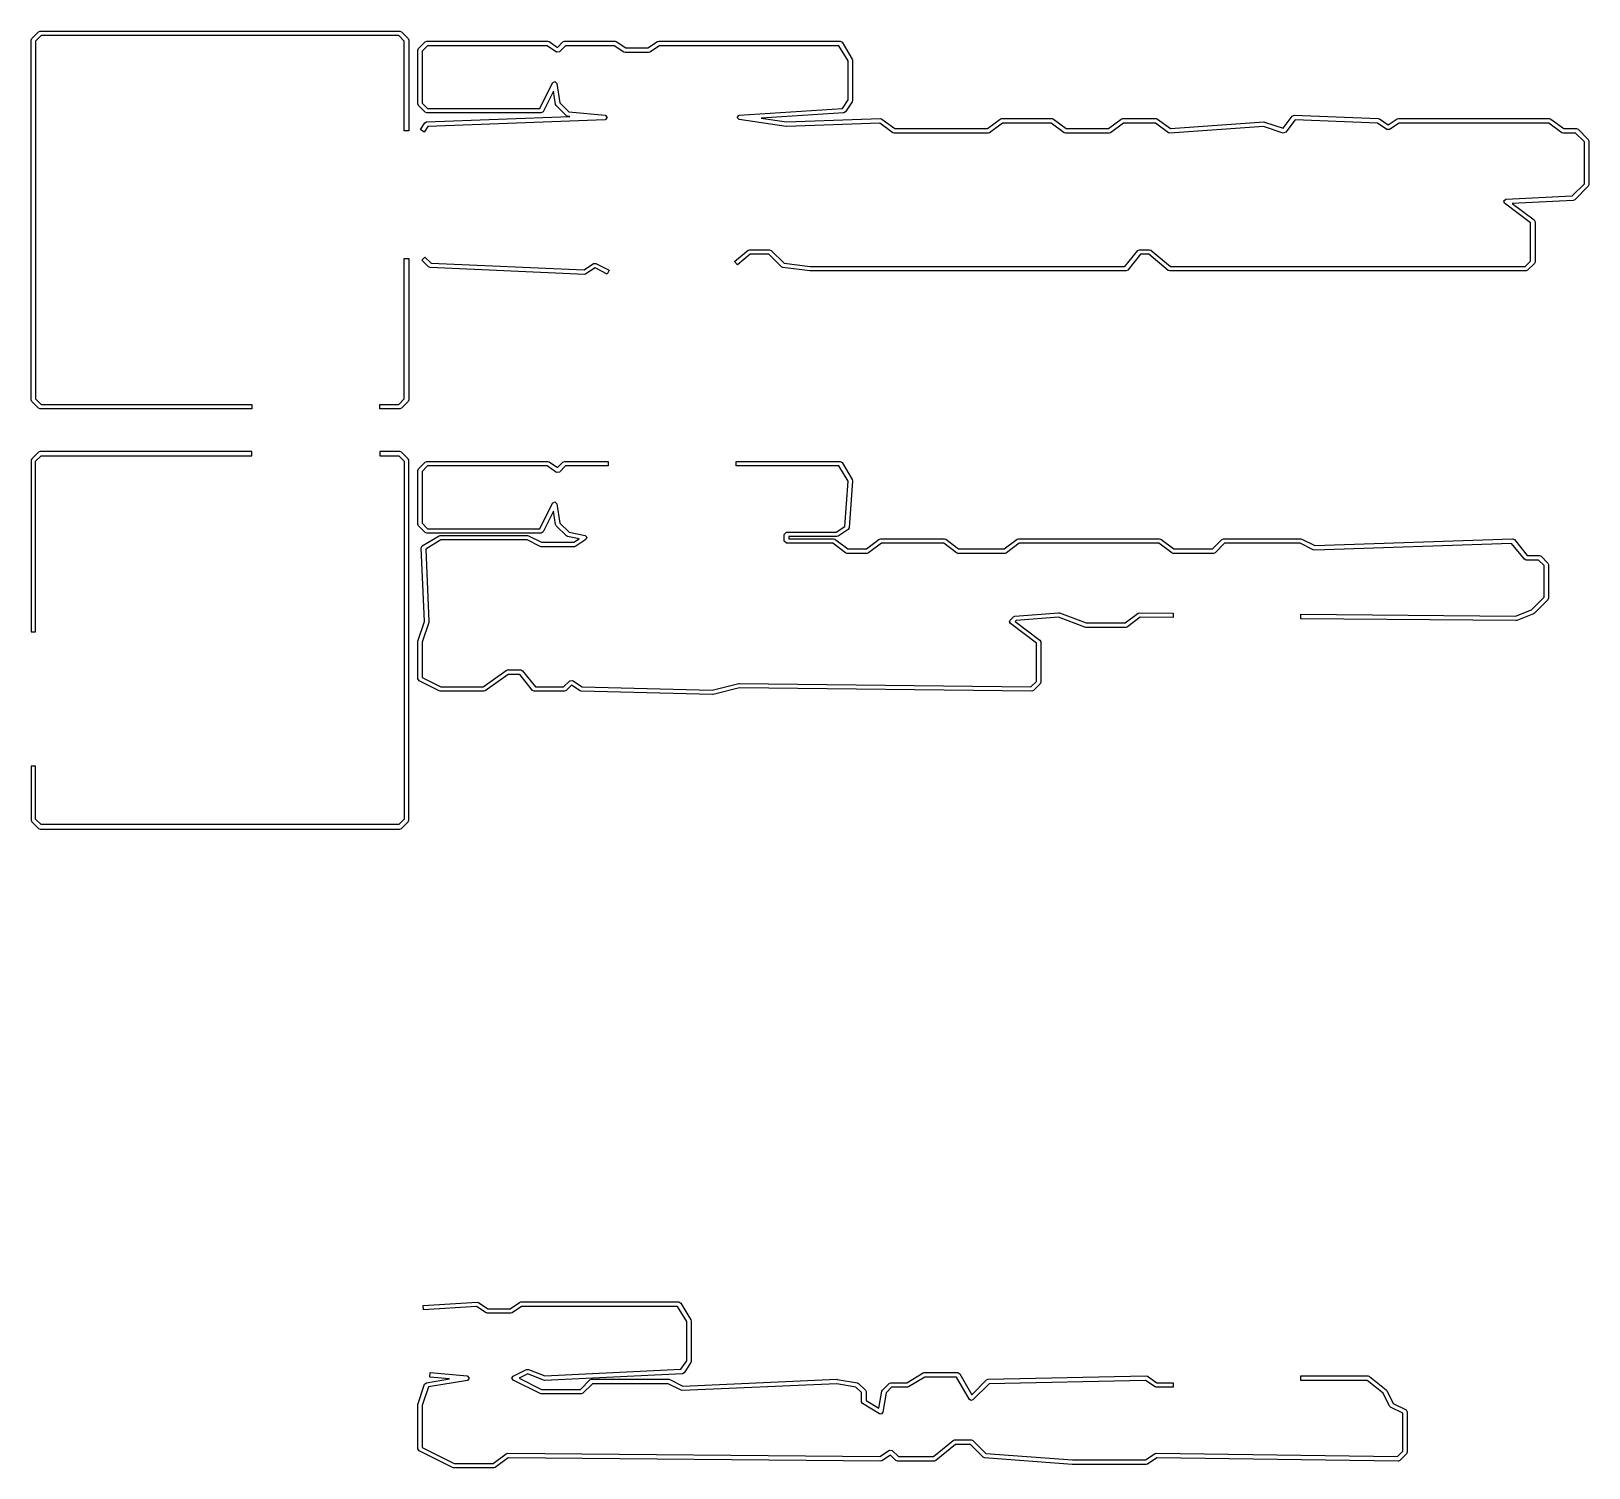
# Model space of a CAD drawing. Extents: x 0 to 5.47, y 0 to 5.05.
import ezdxf

# ---------------------------------------------------------------- set-up
doc = ezdxf.new("R2010")
doc.units = 0
doc.layers.get('0').update_dxf_attribs({"linetype": 'CONTINUOUS'})

msp = doc.modelspace()

# ---------------------------------------------------------------- linework, layer by layer
at = {"color": 160}
for p, q in [((0.0023, 5.0213), (0.0259, 5.0449)), ((0.0259, 5.0449), (0.0315, 5.0473)), ((0.0315, 5.0473), (1.2953, 5.0473)), ((1.2953, 5.0473), (1.3008, 5.0449)), ((1.3008, 5.0449), (1.3244, 5.0213)), ((0, 5.0157), (0.0023, 5.0213)), ((0, 3.752), (0, 5.0157)), ((0.0347, 5.0315), (0.0158, 5.0125)), ((0.0158, 5.0125), (0.0158, 3.7552)), ((1.292, 5.0315), (0.0347, 5.0315)), ((1.311, 5.0125), (1.292, 5.0315)), ((1.311, 4.6968), (1.311, 5.0125)), ((1.3244, 5.0213), (1.3268, 5.0157)), ((1.3268, 5.0157), (1.3268, 4.6968)), ((1.3582, 4.9803), (1.3606, 4.9859)), ((1.3582, 4.7914), (1.3582, 4.9803)), ((1.3606, 4.9859), (1.3842, 5.0095)), ((1.393, 4.996), (1.374, 4.9771)), ((1.3842, 5.0095), (1.3898, 5.0118)), ((1.3898, 5.0118), (1.8149, 5.0118)), ((1.8126, 4.996), (1.393, 4.996)), ((1.846, 4.9737), (1.8126, 4.996)), ((1.8149, 5.0118), (1.8193, 5.0105)), ((1.8193, 5.0105), (1.8494, 4.9904)), ((1.8494, 4.9904), (1.8684, 5.0095)), ((1.8773, 4.996), (1.856, 4.9747)), ((1.8684, 5.0095), (1.874, 5.0118)), ((1.874, 5.0118), (2.0512, 5.0118)), ((2.0488, 4.996), (1.8773, 4.996)), ((2.0823, 4.9737), (2.0488, 4.996)), ((2.0512, 5.0118), (2.0556, 5.0105)), ((2.0556, 5.0105), (2.089, 4.9882)), ((2.089, 4.9882), (2.1669, 4.9882)), ((2.1669, 4.9882), (2.2004, 5.0105)), ((2.2071, 4.996), (2.1737, 4.9737)), ((2.2004, 5.0105), (2.2047, 5.0118)), ((2.2047, 5.0118), (2.8425, 5.0118)), ((2.8381, 4.996), (2.2071, 4.996)), ((2.8701, 4.9427), (2.8381, 4.996)), ((2.8425, 5.0118), (2.8493, 5.008)), ((2.8493, 5.008), (2.8847, 4.9489)), ((1.374, 4.9771), (1.374, 4.7946)), ((1.856, 4.9747), (1.846, 4.9737)), ((2.0866, 4.9724), (2.0823, 4.9737)), ((2.1693, 4.9724), (2.0866, 4.9724)), ((2.1737, 4.9737), (2.1693, 4.9724)), ((2.8701, 4.8056), (2.8701, 4.9427)), ((2.8847, 4.9489), (2.8858, 4.9449)), ((2.8858, 4.9449), (2.8858, 4.8032)), ((1.7865, 4.7756), (1.8315, 4.8657)), ((1.8348, 4.837), (1.7983, 4.7642)), ((1.8315, 4.8657), (1.8397, 4.87)), ((1.8426, 4.79), (1.8348, 4.837)), ((1.8397, 4.87), (1.8464, 4.8635)), ((1.8464, 4.8635), (1.8578, 4.7951)), ((1.3606, 4.7858), (1.3582, 4.7914)), ((1.3842, 4.7621), (1.3606, 4.7858)), ((1.374, 4.7946), (1.393, 4.7756)), ((1.3898, 4.7598), (1.3842, 4.7621)), ((1.393, 4.7756), (1.7865, 4.7756)), ((1.7983, 4.7642), (1.7913, 4.7598)), ((1.8448, 4.7858), (1.8426, 4.79)), ((1.8803, 4.7503), (1.8448, 4.7858)), ((1.8578, 4.7951), (1.8894, 4.7635)), ((1.8894, 4.7635), (2.0165, 4.752)), ((2.4877, 4.752), (2.8499, 4.7753)), ((2.8499, 4.7753), (2.8701, 4.8056)), ((2.8608, 4.7633), (2.8548, 4.7598)), ((2.8845, 4.7988), (2.8608, 4.7633)), ((2.8858, 4.8032), (2.8845, 4.7988)), ((1.3675, 4.7012), (1.3833, 4.7248)), ((1.3941, 4.7127), (1.3806, 4.6925)), ((1.3833, 4.7248), (1.3895, 4.7283)), ((1.3895, 4.7283), (1.893, 4.7473)), ((1.7913, 4.7598), (1.3898, 4.7598)), ((2.0161, 4.7362), (1.3941, 4.7127)), ((1.8851, 4.748), (1.8803, 4.7503)), ((1.893, 4.7473), (1.8851, 4.748)), ((2.0236, 4.7439), (2.0161, 4.7362)), ((2.0165, 4.752), (2.0236, 4.7439)), ((2.4803, 4.7444), (2.4877, 4.752)), ((2.4871, 4.7363), (2.4803, 4.7444)), ((2.6524, 4.7127), (2.4871, 4.7363)), ((2.8548, 4.7598), (2.5646, 4.7411)), ((2.5646, 4.7411), (2.654, 4.7283)), ((2.6538, 4.7126), (2.6524, 4.7127)), ((2.9818, 4.7243), (2.6538, 4.7126)), ((2.654, 4.7283), (2.9839, 4.7401)), ((3.0267, 4.6905), (2.9818, 4.7243)), ((2.9839, 4.7401), (2.989, 4.7386)), ((2.989, 4.7386), (3.0341, 4.7047)), ((3.3596, 4.7047), (3.4047, 4.7386)), ((3.4121, 4.7244), (3.3669, 4.6905)), ((3.4047, 4.7386), (3.4094, 4.7401)), ((3.4094, 4.7401), (3.5866, 4.7401)), ((3.584, 4.7244), (3.4121, 4.7244)), ((3.6291, 4.6905), (3.584, 4.7244)), ((3.5866, 4.7401), (3.5913, 4.7386)), ((3.5913, 4.7386), (3.6364, 4.7047)), ((3.7848, 4.7047), (3.8299, 4.7386)), ((3.8372, 4.7244), (3.7921, 4.6905)), ((3.8299, 4.7386), (3.8346, 4.7401)), ((3.8346, 4.7401), (3.9527, 4.7401)), ((3.9501, 4.7244), (3.8372, 4.7244)), ((3.9953, 4.6905), (3.9501, 4.7244)), ((3.9527, 4.7401), (3.9575, 4.7386)), ((3.9575, 4.7386), (4.0023, 4.7049)), ((4.3297, 4.7125), (4.0005, 4.689)), ((4.0023, 4.7049), (4.3301, 4.7283)), ((4.3991, 4.6894), (4.3297, 4.7125)), ((4.3301, 4.7283), (4.3332, 4.7279)), ((4.3332, 4.7279), (4.3986, 4.7061)), ((4.3986, 4.7061), (4.4307, 4.7488)), ((4.4408, 4.7361), (4.4079, 4.6921)), ((4.4307, 4.7488), (4.4373, 4.752)), ((4.4373, 4.752), (4.7326, 4.7401)), ((4.7298, 4.7245), (4.4408, 4.7361)), ((4.7633, 4.7021), (4.7298, 4.7245)), ((4.7326, 4.7401), (4.7367, 4.7388)), ((4.7367, 4.7388), (4.7677, 4.7181)), ((4.7677, 4.7181), (4.7988, 4.7388)), ((4.8056, 4.7244), (4.7721, 4.7021)), ((4.7988, 4.7388), (4.8032, 4.7401)), ((4.8032, 4.7401), (5.3346, 4.7401)), ((5.332, 4.7244), (4.8056, 4.7244)), ((5.3772, 4.6905), (5.332, 4.7244)), ((5.3346, 4.7401), (5.3394, 4.7386)), ((5.3394, 4.7386), (5.3845, 4.7047)), ((1.3268, 4.6968), (1.311, 4.6968)), ((1.3806, 4.6925), (1.3675, 4.7012)), ((3.0315, 4.689), (3.0267, 4.6905)), ((3.3622, 4.689), (3.0315, 4.689)), ((3.0341, 4.7047), (3.3596, 4.7047)), ((3.3669, 4.6905), (3.3622, 4.689)), ((3.6338, 4.689), (3.6291, 4.6905)), ((3.7874, 4.689), (3.6338, 4.689)), ((3.6364, 4.7047), (3.7848, 4.7047)), ((3.7921, 4.6905), (3.7874, 4.689)), ((4.0005, 4.689), (3.9953, 4.6905)), ((4.4079, 4.6921), (4.3991, 4.6894)), ((4.7721, 4.7021), (4.7633, 4.7021)), ((5.3819, 4.689), (5.3772, 4.6905)), ((5.4259, 4.689), (5.3819, 4.689)), ((5.3845, 4.7047), (5.4291, 4.7047)), ((5.4566, 4.6582), (5.4259, 4.689)), ((5.4291, 4.7047), (5.4347, 4.7024)), ((5.4347, 4.7024), (5.4701, 4.667)), ((5.4566, 4.5111), (5.4566, 4.6582)), ((5.4701, 4.667), (5.4724, 4.6614)), ((5.4724, 4.6614), (5.4724, 4.5079)), ((5.4139, 4.4683), (5.4566, 4.5111)), ((5.4701, 4.5023), (5.4229, 4.455)), ((5.4724, 4.5079), (5.4701, 4.5023)), ((5.1736, 4.4511), (5.1807, 4.4566)), ((5.1764, 4.4425), (5.1736, 4.4511)), ((5.2677, 4.374), (5.1764, 4.4425)), ((5.1807, 4.4566), (5.4139, 4.4683)), ((5.4177, 4.4527), (5.2032, 4.442)), ((5.2032, 4.442), (5.2803, 4.3842)), ((5.4229, 4.455), (5.4177, 4.4527)), ((5.2803, 4.3842), (5.2835, 4.3779)), ((5.2677, 4.2395), (5.2677, 4.374)), ((5.2835, 4.3779), (5.2835, 4.2362)), ((2.4714, 4.2384), (2.5186, 4.2777)), ((2.5186, 4.2777), (2.5236, 4.2795)), ((2.5236, 4.2795), (2.5945, 4.2795)), ((2.5945, 4.2795), (2.6, 4.2772)), ((2.6, 4.2772), (2.6454, 4.2319)), ((3.8427, 4.2204), (3.8875, 4.2765)), ((3.8875, 4.2765), (3.8937, 4.2795)), ((3.8937, 4.2795), (3.9291, 4.2795)), ((3.9291, 4.2795), (3.9342, 4.2777)), ((3.9342, 4.2777), (4.0028, 4.2204)), ((1.311, 3.7552), (1.311, 4.248)), ((1.311, 4.248), (1.3268, 4.248)), ((1.3268, 4.248), (1.3268, 3.752)), ((1.3724, 4.2425), (1.3835, 4.2536)), ((1.396, 4.2188), (1.3724, 4.2425)), ((1.3835, 4.2536), (1.4049, 4.2321)), ((1.4013, 4.2165), (1.396, 4.2188)), ((1.9446, 4.1929), (1.4013, 4.2165)), ((1.4049, 4.2321), (1.9426, 4.2088)), ((1.9426, 4.2088), (1.976, 4.231)), ((1.9809, 4.2153), (1.9492, 4.1942)), ((1.976, 4.231), (1.9838, 4.2314)), ((2.024, 4.1937), (1.9809, 4.2153)), ((1.9838, 4.2314), (2.0311, 4.2078)), ((2.4814, 4.2263), (2.4714, 4.2384)), ((2.5265, 4.2637), (2.4814, 4.2263)), ((2.5912, 4.2637), (2.5265, 4.2637)), ((2.6362, 4.2188), (2.5912, 4.2637)), ((2.6407, 4.2166), (2.6362, 4.2188)), ((2.7362, 4.2047), (2.6407, 4.2166)), ((2.6454, 4.2319), (2.7372, 4.2204)), ((2.7372, 4.2204), (3.8427, 4.2204)), ((3.8975, 4.2637), (3.8526, 4.2076)), ((3.9263, 4.2637), (3.8975, 4.2637)), ((3.995, 4.2065), (3.9263, 4.2637)), ((4.0028, 4.2204), (5.2487, 4.2204)), ((5.2487, 4.2204), (5.2677, 4.2395)), ((5.2811, 4.2306), (5.2575, 4.207)), ((5.2835, 4.2362), (5.2811, 4.2306)), ((1.9449, 4.1929), (1.9446, 4.1929)), ((1.9492, 4.1942), (1.9449, 4.1929)), ((2.0311, 4.2078), (2.024, 4.1937)), ((3.8465, 4.2047), (2.7362, 4.2047)), ((3.8526, 4.2076), (3.8465, 4.2047)), ((4, 4.2047), (3.995, 4.2065)), ((5.252, 4.2047), (4, 4.2047)), ((5.2575, 4.207), (5.252, 4.2047)), ((0.0023, 3.7464), (0, 3.752)), ((0.0259, 3.7228), (0.0023, 3.7464)), ((0.0158, 3.7552), (0.0347, 3.7362)), ((0.0315, 3.7204), (0.0259, 3.7228)), ((0.0347, 3.7362), (0.7756, 3.7362)), ((0.7756, 3.7362), (0.7756, 3.7204)), ((1.2244, 3.7204), (1.2244, 3.7362)), ((1.2244, 3.7362), (1.292, 3.7362)), ((1.292, 3.7362), (1.311, 3.7552)), ((1.3008, 3.7228), (1.2953, 3.7204)), ((1.3244, 3.7464), (1.3008, 3.7228)), ((1.3268, 3.752), (1.3244, 3.7464)), ((0.7756, 3.7204), (0.0315, 3.7204)), ((1.2953, 3.7204), (1.2244, 3.7204)), ((0.0259, 3.5685), (0.0023, 3.5449)), ((0.0315, 3.5709), (0.0259, 3.5685)), ((0.7756, 3.5709), (0.0315, 3.5709)), ((0.7756, 3.5551), (0.7756, 3.5709)), ((1.2953, 3.5709), (1.2244, 3.5709)), ((1.2244, 3.5709), (1.2244, 3.5551)), ((1.3008, 3.5685), (1.2953, 3.5709)), ((1.3244, 3.5449), (1.3008, 3.5685)), ((0.0023, 3.5449), (0, 3.5394)), ((0, 3.5394), (0, 2.937)), ((0.0158, 3.5361), (0.0347, 3.5551)), ((0.0158, 2.937), (0.0158, 3.5361)), ((0.0347, 3.5551), (0.7756, 3.5551)), ((1.2244, 3.5551), (1.292, 3.5551)), ((1.292, 3.5551), (1.311, 3.5361)), ((1.311, 3.5361), (1.311, 2.2788)), ((1.3268, 3.5394), (1.3244, 3.5449)), ((1.3268, 2.2756), (1.3268, 3.5394)), ((1.3582, 3.5039), (1.3606, 3.5095)), ((1.3582, 3.3149), (1.3582, 3.5039)), ((1.3606, 3.5095), (1.3842, 3.5331)), ((1.393, 3.5196), (1.374, 3.5006)), ((1.3842, 3.5331), (1.3898, 3.5354)), ((1.3898, 3.5354), (1.8149, 3.5354)), ((1.8126, 3.5196), (1.393, 3.5196)), ((1.846, 3.4973), (1.8126, 3.5196)), ((1.8149, 3.5354), (1.8193, 3.5341)), ((1.8193, 3.5341), (1.8494, 3.5141)), ((1.8494, 3.5141), (1.8684, 3.5331)), ((1.8773, 3.5196), (1.856, 3.4984)), ((1.8684, 3.5331), (1.874, 3.5354)), ((1.874, 3.5354), (2.0276, 3.5354)), ((2.0276, 3.5196), (1.8773, 3.5196)), ((2.0276, 3.5354), (2.0276, 3.5196)), ((2.4764, 3.5196), (2.4764, 3.5354)), ((2.4764, 3.5354), (2.8425, 3.5354)), ((2.8381, 3.5196), (2.4764, 3.5196)), ((2.8699, 3.4666), (2.8381, 3.5196)), ((2.8425, 3.5354), (2.8493, 3.5316)), ((2.8493, 3.5316), (2.8847, 3.4725)), ((1.374, 3.5006), (1.374, 3.3182)), ((1.856, 3.4984), (1.846, 3.4973)), ((2.8586, 3.3076), (2.8699, 3.4666)), ((2.8858, 3.4679), (2.874, 3.3026)), ((2.8847, 3.4725), (2.8858, 3.4679)), ((1.8315, 3.3893), (1.8397, 3.3936)), ((1.8397, 3.3936), (1.8464, 3.3871)), ((1.7865, 3.2992), (1.8315, 3.3893)), ((1.8348, 3.3606), (1.7983, 3.2878)), ((1.8426, 3.3136), (1.8348, 3.3606)), ((1.8464, 3.3871), (1.8578, 3.3187)), ((1.3606, 3.3094), (1.3582, 3.3149)), ((1.3842, 3.2858), (1.3606, 3.3094)), ((1.374, 3.3182), (1.393, 3.2992)), ((1.3898, 3.2834), (1.3842, 3.2858)), ((1.393, 3.2992), (1.7865, 3.2992)), ((1.7983, 3.2878), (1.7913, 3.2834)), ((1.8448, 3.3094), (1.8426, 3.3136)), ((1.8803, 3.274), (1.8448, 3.3094)), ((1.8578, 3.3187), (1.8897, 3.2868)), ((1.8897, 3.2868), (1.9464, 3.2754)), ((2.6456, 3.2795), (2.6535, 3.2874)), ((2.6535, 3.2874), (2.8283, 3.2874)), ((2.8283, 3.2874), (2.8586, 3.3076)), ((2.8705, 3.2966), (2.8351, 3.2729)), ((2.874, 3.3026), (2.8705, 3.2966)), ((1.3701, 3.2319), (1.3739, 3.239)), ((1.3818, 2.9735), (1.3701, 3.2319)), ((1.3739, 3.239), (1.4329, 3.2745)), ((1.4392, 3.2598), (1.386, 3.2279)), ((1.7913, 3.2834), (1.3898, 3.2834)), ((1.4329, 3.2745), (1.437, 3.2756)), ((1.437, 3.2756), (1.7441, 3.2756)), ((1.7422, 3.2598), (1.4392, 3.2598)), ((1.7878, 3.237), (1.7422, 3.2598)), ((1.7441, 3.2756), (1.7476, 3.2747)), ((1.7476, 3.2747), (1.7932, 3.252)), ((1.7913, 3.2362), (1.7878, 3.237)), ((1.9094, 3.2362), (1.7913, 3.2362)), ((1.7932, 3.252), (1.9071, 3.252)), ((1.8843, 3.2718), (1.8803, 3.274)), ((1.9247, 3.2637), (1.8843, 3.2718)), ((1.9071, 3.252), (1.9247, 3.2637)), ((1.9138, 3.2375), (1.9094, 3.2362)), ((1.9492, 3.2611), (1.9138, 3.2375)), ((1.9464, 3.2754), (1.9526, 3.2692)), ((1.9526, 3.2692), (1.9492, 3.2611)), ((2.6456, 3.2559), (2.6456, 3.2795)), ((2.6535, 3.248), (2.6456, 3.2559)), ((2.8163, 3.248), (2.6535, 3.248)), ((2.8307, 3.2717), (2.6614, 3.2717)), ((2.6614, 3.2717), (2.6614, 3.2638)), ((2.6614, 3.2638), (2.8189, 3.2638)), ((2.8614, 3.2142), (2.8163, 3.248)), ((2.8189, 3.2638), (2.8236, 3.2622)), ((2.8236, 3.2622), (2.8688, 3.2283)), ((2.8351, 3.2729), (2.8307, 3.2717)), ((2.9343, 3.2283), (2.9795, 3.2622)), ((2.9869, 3.248), (2.9417, 3.2142)), ((2.9795, 3.2622), (2.9843, 3.2638)), ((2.9843, 3.2638), (3.2087, 3.2638)), ((3.206, 3.248), (2.9869, 3.248)), ((3.2512, 3.2142), (3.206, 3.248)), ((3.2087, 3.2638), (3.2134, 3.2622)), ((3.2134, 3.2622), (3.2585, 3.2283)), ((3.4186, 3.2283), (3.4638, 3.2622)), ((3.4711, 3.248), (3.426, 3.2142)), ((3.4638, 3.2622), (3.4685, 3.2638)), ((3.4685, 3.2638), (3.9646, 3.2638)), ((3.9619, 3.248), (3.4711, 3.248)), ((4.0071, 3.2142), (3.9619, 3.248)), ((3.9646, 3.2638), (3.9693, 3.2622)), ((3.9693, 3.2622), (4.0144, 3.2283)), ((4.1503, 3.2283), (4.1834, 3.2614)), ((4.1922, 3.248), (4.1591, 3.2149)), ((4.1834, 3.2614), (4.189, 3.2638)), ((4.189, 3.2638), (4.4606, 3.2638)), ((4.4588, 3.248), (4.1922, 3.248)), ((4.5043, 3.2252), (4.4588, 3.248)), ((4.4606, 3.2638), (4.4641, 3.2629)), ((4.4641, 3.2629), (4.5096, 3.2402)), ((5.201, 3.2479), (4.5081, 3.2244)), ((4.5096, 3.2402), (5.2044, 3.2638)), ((5.2458, 3.1919), (5.201, 3.2479)), ((5.2044, 3.2638), (5.2108, 3.2608)), ((5.2108, 3.2608), (5.2557, 3.2047)), ((1.386, 3.2279), (1.3976, 2.9728)), ((2.8662, 3.2126), (2.8614, 3.2142)), ((2.937, 3.2126), (2.8662, 3.2126)), ((2.8688, 3.2283), (2.9343, 3.2283)), ((2.9417, 3.2142), (2.937, 3.2126)), ((3.2559, 3.2126), (3.2512, 3.2142)), ((3.4213, 3.2126), (3.2559, 3.2126)), ((3.2585, 3.2283), (3.4186, 3.2283)), ((3.426, 3.2142), (3.4213, 3.2126)), ((4.0118, 3.2126), (4.0071, 3.2142)), ((4.1535, 3.2126), (4.0118, 3.2126)), ((4.0144, 3.2283), (4.1503, 3.2283)), ((4.1591, 3.2149), (4.1535, 3.2126)), ((4.5081, 3.2244), (4.5043, 3.2252)), ((5.252, 3.189), (5.2458, 3.1919)), ((5.296, 3.189), (5.252, 3.189)), ((5.2557, 3.2047), (5.2992, 3.2047)), ((5.3149, 3.17), (5.296, 3.189)), ((5.2992, 3.2047), (5.3047, 3.2024)), ((5.3047, 3.2024), (5.3284, 3.1788)), ((5.3284, 3.1788), (5.3307, 3.1732)), ((5.3149, 3.0584), (5.3149, 3.17)), ((5.3307, 3.1732), (5.3307, 3.0551)), ((5.2151, 2.9921), (5.2711, 3.0146)), ((5.2711, 3.0146), (5.3149, 3.0584)), ((5.3284, 3.0495), (5.2811, 3.0023)), ((5.3307, 3.0551), (5.3284, 3.0495)), ((1.3587, 2.9041), (1.3818, 2.9735)), ((1.3973, 2.9699), (1.374, 2.9003)), ((1.3976, 2.9728), (1.3973, 2.9699)), ((3.437, 2.9718), (3.4393, 2.978)), ((3.4402, 2.9661), (3.437, 2.9718)), ((3.4393, 2.978), (3.4511, 2.9898)), ((3.5315, 2.8976), (3.4402, 2.9661)), ((3.4511, 2.9898), (3.4561, 2.9921)), ((3.4561, 2.9921), (3.6096, 3.0039)), ((3.4602, 2.9766), (3.4569, 2.9733)), ((3.4569, 2.9733), (3.5441, 2.9079)), ((3.6091, 2.9881), (3.4602, 2.9766)), ((3.7019, 2.9532), (3.6091, 2.9881)), ((3.6096, 3.0039), (3.613, 3.0034)), ((3.613, 3.0034), (3.7061, 2.9685)), ((3.7061, 2.9685), (3.8438, 2.9685)), ((3.8438, 2.9685), (3.889, 3.0023)), ((3.8963, 2.9882), (3.8512, 2.9543)), ((3.889, 3.0023), (3.8938, 3.0039)), ((3.8938, 3.0039), (4.0119, 3.0029)), ((4.0117, 2.9871), (3.8963, 2.9882)), ((4.0119, 3.0029), (4.0117, 2.9871)), ((4.4606, 2.9831), (4.4607, 2.9989)), ((5.2165, 2.9764), (4.4606, 2.9831)), ((4.4607, 2.9989), (5.2151, 2.9921)), ((5.2195, 2.9769), (5.2165, 2.9764)), ((5.2165, 2.9764), (5.2165, 2.9764)), ((5.2785, 3.0005), (5.2195, 2.9769)), ((5.2811, 3.0023), (5.2785, 3.0005)), ((0, 2.937), (0.0158, 2.937)), ((1.3582, 2.9016), (1.3587, 2.9041)), ((1.3582, 2.7717), (1.3582, 2.9016)), ((3.5441, 2.9079), (3.5473, 2.9016)), ((3.5473, 2.9016), (3.5473, 2.7598)), ((3.7047, 2.9527), (3.7019, 2.9532)), ((3.8465, 2.9527), (3.7047, 2.9527)), ((3.8512, 2.9543), (3.8465, 2.9527)), ((1.374, 2.9003), (1.374, 2.7765)), ((3.5315, 2.7631), (3.5315, 2.8976)), ((1.588, 2.7441), (1.6687, 2.8016)), ((1.6687, 2.8016), (1.6732, 2.8031)), ((1.6732, 2.8031), (1.7205, 2.8031)), ((1.7205, 2.8031), (1.7266, 2.8002)), ((1.7266, 2.8002), (1.7715, 2.7441)), ((1.3626, 2.7646), (1.3582, 2.7717)), ((1.4335, 2.7292), (1.3626, 2.7646)), ((1.374, 2.7765), (1.4389, 2.7441)), ((1.4389, 2.7441), (1.588, 2.7441)), ((1.6757, 2.7874), (1.5951, 2.7298)), ((1.7167, 2.7874), (1.6757, 2.7874)), ((1.7616, 2.7313), (1.7167, 2.7874)), ((1.7715, 2.7441), (1.8708, 2.7441)), ((1.8708, 2.7441), (1.8921, 2.7654)), ((1.8986, 2.7497), (1.8796, 2.7306)), ((1.8921, 2.7654), (1.902, 2.7664)), ((1.9287, 2.7296), (1.8986, 2.7497)), ((1.902, 2.7664), (1.9355, 2.744)), ((1.9355, 2.744), (2.3929, 2.7323)), ((2.3929, 2.7323), (2.4863, 2.7556)), ((2.4891, 2.7401), (2.3956, 2.7167)), ((2.4863, 2.7556), (2.4883, 2.7559)), ((2.4883, 2.7559), (3.5125, 2.7441)), ((3.5156, 2.7283), (2.4891, 2.7401)), ((3.5125, 2.7441), (3.5315, 2.7631)), ((3.5449, 2.7542), (3.5213, 2.7306)), ((3.5473, 2.7598), (3.5449, 2.7542)), ((1.437, 2.7283), (1.4335, 2.7292)), ((1.5906, 2.7283), (1.437, 2.7283)), ((1.5951, 2.7298), (1.5906, 2.7283)), ((1.7677, 2.7283), (1.7616, 2.7313)), ((1.874, 2.7283), (1.7677, 2.7283)), ((1.8796, 2.7306), (1.874, 2.7283)), ((1.9328, 2.7283), (1.9287, 2.7296)), ((2.3935, 2.7165), (1.9328, 2.7283)), ((2.3937, 2.7165), (2.3935, 2.7165)), ((2.3956, 2.7167), (2.3937, 2.7165)), ((3.5157, 2.7283), (3.5156, 2.7283)), ((3.5213, 2.7306), (3.5157, 2.7283)), ((0.0158, 2.4645), (0, 2.4645)), ((0, 2.4645), (0, 2.2756)), ((0.0158, 2.2788), (0.0158, 2.4645)), ((0, 2.2756), (0.0023, 2.27)), ((0.0023, 2.27), (0.0259, 2.2464)), ((0.0347, 2.2598), (0.0158, 2.2788)), ((0.0259, 2.2464), (0.0315, 2.2441)), ((0.0315, 2.2441), (1.2953, 2.2441)), ((1.292, 2.2598), (0.0347, 2.2598)), ((1.311, 2.2788), (1.292, 2.2598)), ((1.2953, 2.2441), (1.3008, 2.2464)), ((1.3008, 2.2464), (1.3244, 2.27)), ((1.3244, 2.27), (1.3268, 2.2756)), ((1.3774, 0.5709), (1.5665, 0.5826)), ((1.3784, 0.5551), (1.3774, 0.5709)), ((1.5648, 0.5668), (1.3784, 0.5551)), ((1.598, 0.5446), (1.5648, 0.5668)), ((1.5665, 0.5826), (1.5713, 0.5814)), ((1.5713, 0.5814), (1.6048, 0.5591)), ((1.6048, 0.5591), (1.6827, 0.5591)), ((1.6827, 0.5591), (1.7161, 0.5814)), ((1.7229, 0.5669), (1.6894, 0.5446)), ((1.7161, 0.5814), (1.7205, 0.5827)), ((1.7205, 0.5827), (2.2756, 0.5827)), ((2.2711, 0.5669), (1.7229, 0.5669)), ((2.3031, 0.5136), (2.2711, 0.5669)), ((2.2756, 0.5827), (2.2823, 0.5789)), ((2.2823, 0.5789), (2.3178, 0.5198)), ((1.6024, 0.5433), (1.598, 0.5446)), ((1.6851, 0.5433), (1.6024, 0.5433)), ((1.6894, 0.5446), (1.6851, 0.5433)), ((2.3031, 0.3764), (2.3031, 0.5136)), ((2.3178, 0.5198), (2.3189, 0.5157)), ((2.3189, 0.5157), (2.3189, 0.374)), ((1.4008, 0.3189), (1.4023, 0.3346)), ((1.4023, 0.3346), (1.5322, 0.3228)), ((1.6933, 0.322), (1.7406, 0.3456)), ((1.7445, 0.33), (1.7145, 0.3149)), ((1.7406, 0.3456), (1.747, 0.3459)), ((1.8002, 0.3077), (1.7445, 0.33)), ((1.747, 0.3459), (1.8045, 0.3229)), ((2.2878, 0.3307), (1.8035, 0.3071)), ((1.8045, 0.3229), (2.283, 0.3462)), ((2.283, 0.3462), (2.3031, 0.3764)), ((2.2939, 0.3342), (2.2878, 0.3307)), ((2.3175, 0.3696), (2.2939, 0.3342)), ((2.3189, 0.374), (2.3175, 0.3696)), ((3.0766, 0.2992), (3.1337, 0.3335)), ((3.1337, 0.3335), (3.1378, 0.3346)), ((3.1378, 0.3346), (3.2559, 0.3346)), ((3.2559, 0.3346), (3.2628, 0.3307)), ((3.2628, 0.3307), (3.3049, 0.2569)), ((1.3587, 0.223), (1.3823, 0.2938)), ((1.3957, 0.2843), (1.374, 0.2192)), ((1.3823, 0.2938), (1.3885, 0.2991)), ((1.3885, 0.2991), (1.4698, 0.3127)), ((1.5328, 0.3072), (1.3957, 0.2843)), ((1.4698, 0.3127), (1.4008, 0.3189)), ((1.5322, 0.3228), (1.5393, 0.3152)), ((1.5393, 0.3152), (1.5328, 0.3072)), ((1.689, 0.3149), (1.6933, 0.322)), ((1.6933, 0.3079), (1.689, 0.3149)), ((1.7878, 0.2607), (1.6933, 0.3079)), ((1.7145, 0.3149), (1.7932, 0.2756)), ((1.7932, 0.2756), (1.9298, 0.2756)), ((1.8035, 0.3071), (1.8002, 0.3077)), ((1.9298, 0.2756), (1.9629, 0.3087)), ((1.9718, 0.2953), (1.9386, 0.2621)), ((1.9629, 0.3087), (1.9685, 0.311)), ((1.9685, 0.311), (2.2401, 0.311)), ((2.2383, 0.2953), (1.9718, 0.2953)), ((2.2839, 0.2725), (2.2383, 0.2953)), ((2.2401, 0.311), (2.2437, 0.3102)), ((2.2437, 0.3102), (2.2891, 0.2875)), ((2.8302, 0.2952), (2.2878, 0.2716)), ((2.2891, 0.2875), (2.8304, 0.311)), ((2.8978, 0.284), (2.8302, 0.2952)), ((2.8304, 0.311), (2.832, 0.3109)), ((2.832, 0.3109), (2.9029, 0.2991)), ((2.9173, 0.2644), (2.8978, 0.284)), ((2.9029, 0.2991), (2.9071, 0.2969)), ((2.9071, 0.2969), (2.9308, 0.2733)), ((2.9904, 0.2733), (3.0141, 0.2969)), ((3.0229, 0.2834), (3.0034, 0.2639)), ((3.0141, 0.2969), (3.0197, 0.2992)), ((3.0197, 0.2992), (3.0766, 0.2992)), ((3.0787, 0.2834), (3.0229, 0.2834)), ((3.0828, 0.2846), (3.0787, 0.2834)), ((3.14, 0.3188), (3.0828, 0.2846)), ((3.2513, 0.3188), (3.14, 0.3188)), ((3.2963, 0.2402), (3.2513, 0.3188)), ((3.3049, 0.2569), (3.3567, 0.3088)), ((3.3656, 0.2954), (3.3087, 0.2386)), ((3.3567, 0.3088), (3.362, 0.311)), ((3.362, 0.311), (3.9171, 0.3228)), ((3.915, 0.307), (3.3656, 0.2954)), ((3.9484, 0.2848), (3.915, 0.307)), ((3.9171, 0.3228), (3.9217, 0.3215)), ((3.9217, 0.3215), (3.9551, 0.2992)), ((3.9527, 0.2834), (3.9484, 0.2848)), ((4.0118, 0.2834), (3.9527, 0.2834)), ((3.9551, 0.2992), (4.0118, 0.2992)), ((4.0118, 0.2992), (4.0118, 0.2834)), ((4.4606, 0.3071), (4.4606, 0.3228)), ((4.4606, 0.3228), (4.6968, 0.3228)), ((4.6941, 0.3071), (4.4606, 0.3071)), ((4.7496, 0.2626), (4.6941, 0.3071)), ((4.6968, 0.3228), (4.7018, 0.3211)), ((4.7018, 0.3211), (4.7608, 0.2739)), ((4.7608, 0.2739), (4.7629, 0.2712)), ((1.3582, 0.2204), (1.3587, 0.223)), ((1.3582, 0.0669), (1.3582, 0.2204)), ((1.374, 0.2192), (1.374, 0.0718)), ((1.7913, 0.2598), (1.7878, 0.2607)), ((1.9331, 0.2598), (1.7913, 0.2598)), ((1.9386, 0.2621), (1.9331, 0.2598)), ((2.2878, 0.2716), (2.2839, 0.2725)), ((2.9173, 0.2323), (2.9173, 0.2644)), ((2.9211, 0.2255), (2.9173, 0.2323)), ((2.9802, 0.1901), (2.9211, 0.2255)), ((2.9308, 0.2733), (2.9331, 0.2677)), ((2.9331, 0.2677), (2.9331, 0.2368)), ((2.9331, 0.2368), (2.9783, 0.2095)), ((2.9783, 0.2095), (2.9883, 0.269)), ((2.9883, 0.269), (2.9904, 0.2733)), ((3.0034, 0.2639), (2.992, 0.1955)), ((3.3021, 0.2363), (3.2963, 0.2402)), ((3.3087, 0.2386), (3.3021, 0.2363)), ((4.7725, 0.2169), (4.7496, 0.2626)), ((4.7629, 0.2712), (4.7854, 0.2263)), ((4.7854, 0.2263), (4.8303, 0.2039)), ((2.9843, 0.189), (2.9802, 0.1901)), ((2.9875, 0.1897), (2.9843, 0.189)), ((2.992, 0.1955), (2.9875, 0.1897)), ((4.776, 0.2134), (4.7725, 0.2169)), ((4.8189, 0.1919), (4.776, 0.2134)), ((4.8189, 0.0583), (4.8189, 0.1919)), ((4.8303, 0.2039), (4.8346, 0.1968)), ((4.8346, 0.1968), (4.8346, 0.0551)), ((1.3626, 0.0599), (1.3582, 0.0669)), ((1.4807, 0.0009), (1.3626, 0.0599)), ((1.374, 0.0718), (1.4861, 0.0158)), ((2.9819, 0.0393), (3.0153, 0.0617)), ((3.0153, 0.0617), (3.0252, 0.0607)), ((3.0252, 0.0607), (3.0466, 0.0393)), ((3.1704, 0.0393), (3.239, 0.0966)), ((3.247, 0.0826), (3.1783, 0.0254)), ((3.239, 0.0966), (3.2441, 0.0984)), ((3.2441, 0.0984), (3.3032, 0.0984)), ((3.2999, 0.0826), (3.247, 0.0826)), ((3.3448, 0.0378), (3.2999, 0.0826)), ((3.3032, 0.0984), (3.3087, 0.0961)), ((3.3087, 0.0961), (3.3539, 0.0509)), ((4.7999, 0.0394), (4.8189, 0.0583)), ((4.8346, 0.0551), (4.8323, 0.0495)), ((1.4843, 0), (1.4807, 0.0009)), ((1.626, 0), (1.4843, 0)), ((1.4861, 0.0158), (1.6234, 0.0158)), ((1.6234, 0.0158), (1.6685, 0.0496)), ((1.6307, 0.0016), (1.626, 0)), ((1.6758, 0.0354), (1.6307, 0.0016)), ((1.6685, 0.0496), (1.6733, 0.0512)), ((1.6733, 0.0512), (2.9819, 0.0393)), ((2.9842, 0.0236), (1.6758, 0.0354)), ((2.9886, 0.025), (2.9842, 0.0236)), ((3.0187, 0.045), (2.9886, 0.025)), ((3.0377, 0.0259), (3.0187, 0.045)), ((3.0433, 0.0236), (3.0377, 0.0259)), ((3.1732, 0.0236), (3.0433, 0.0236)), ((3.0466, 0.0393), (3.1704, 0.0393)), ((3.1783, 0.0254), (3.1732, 0.0236)), ((3.3498, 0.0355), (3.3448, 0.0378)), ((3.6575, 0.0118), (3.3498, 0.0355)), ((3.3539, 0.0509), (3.6581, 0.0276)), ((3.9173, 0.0118), (3.6575, 0.0118)), ((3.6581, 0.0276), (3.9149, 0.0276)), ((3.9149, 0.0276), (3.9484, 0.0499)), ((3.9217, 0.0131), (3.9173, 0.0118)), ((3.9551, 0.0354), (3.9217, 0.0131)), ((3.9484, 0.0499), (3.9529, 0.0512)), ((3.9529, 0.0512), (4.7999, 0.0394)), ((4.8031, 0.0236), (3.9551, 0.0354)), ((4.8032, 0.0236), (4.8031, 0.0236)), ((4.8087, 0.0259), (4.8032, 0.0236)), ((4.8323, 0.0495), (4.8087, 0.0259))]:
    msp.add_line(p, q, dxfattribs=at)

doc.saveas('drawing.dxf')
